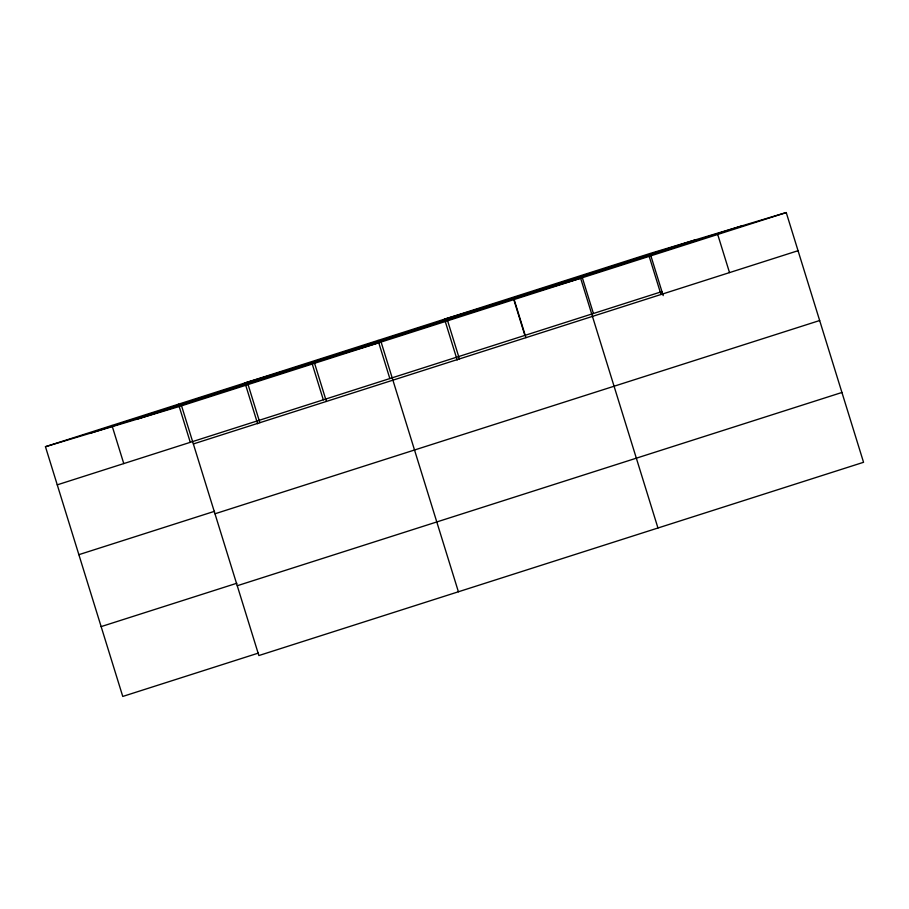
<?xml version="1.0" encoding="UTF-8"?>
<svg xmlns="http://www.w3.org/2000/svg" width="909" height="909" viewBox="0 0 909 909"><rect width="100%" height="100%" fill="white"/><g stroke="black" fill="none" stroke-linecap="round" stroke-linejoin="round"><path stroke-width="1.36" d="M258.451 653.071L122.76 696.442L45.45 446.705L650.14 253.452L786.24 212.558L863.55 462.295L258.86 655.548L181.55 405.812L786.24 212.558M90.366 433.207L695.055 239.953M136.645 419.299L741.324 226.057M57.256 484.838L661.945 291.596M193.367 443.944L798.045 250.702M78.867 554.672L214.558 511.301M214.978 513.778L819.668 320.525M101.138 626.608L236.829 583.248M237.249 585.726L841.939 392.472M444.546 319.15L580.646 278.268L657.957 528.004M244.998 382.928L381.098 342.034L458.409 591.782M45.45 446.705L181.55 405.812M717.712 234.465L729.518 272.598M650.549 254.77L663.195 295.618M649.185 256.361L660.991 294.505M582.01 276.666L593.418 313.491M514.13 299.527L525.936 337.659M513.892 299.879L524.879 335.398M447.614 320.775L459.42 358.919M445.353 321.786L457.182 359.987M378.03 340.409L389.836 378.553M314.582 363.293L326.388 401.437M311.923 362.986L323.32 399.812M248.066 384.552L259.872 422.696M245.816 385.564L257.633 423.753M178.482 404.187L190.288 442.331M111.966 425.446L123.772 463.579"/></g></svg>
